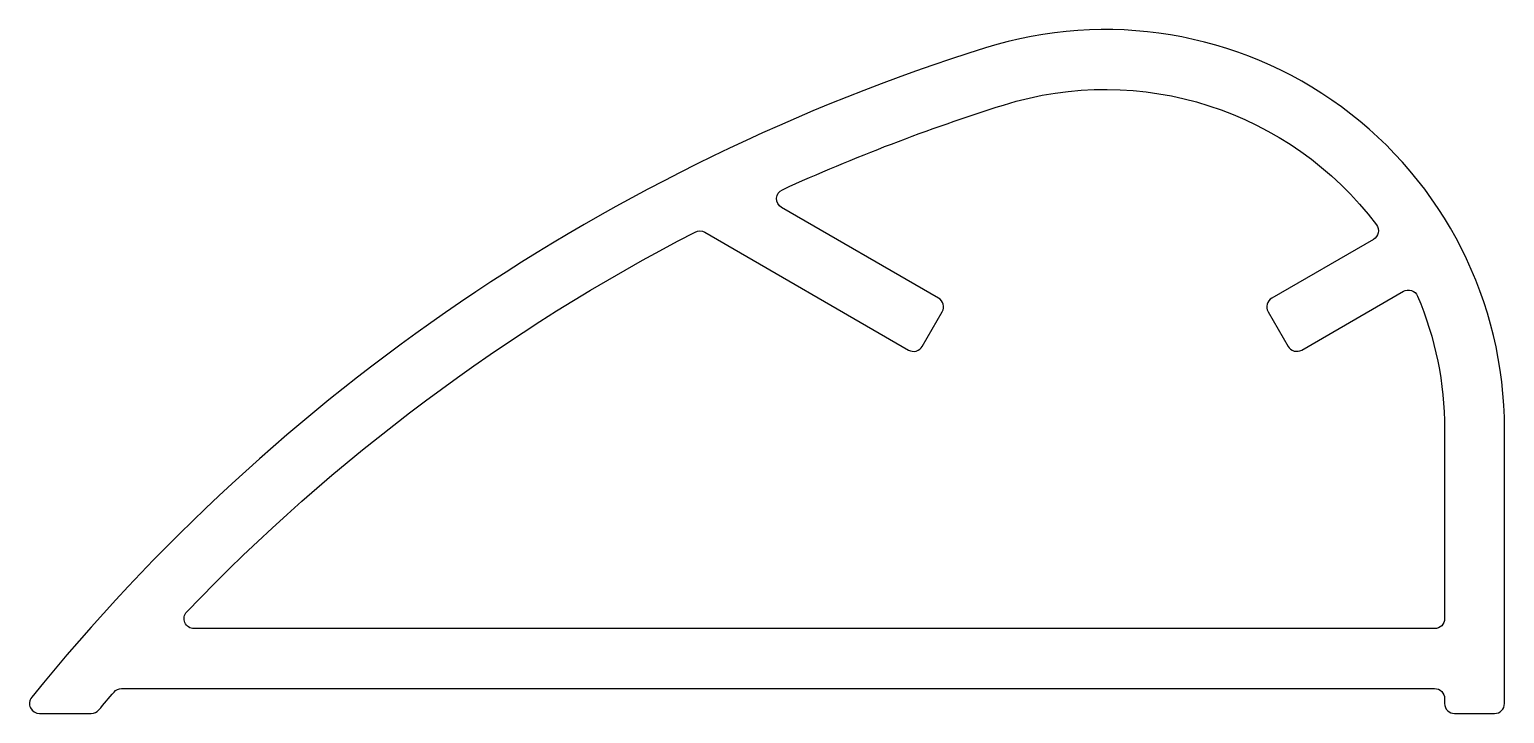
# Model space of a CAD drawing. Extents: x 350.5 to 380, y 207.1 to 220.8.
import ezdxf

# ---------------------------------------------------------------- set-up
doc = ezdxf.new("R2010")
doc.units = 0
doc.header["$LTSCALE"] = 15
doc.layers.get('0').update_dxf_attribs({"linetype": 'CONTINUOUS'})

msp = doc.modelspace()

# ---------------------------------------------------------------- linework, layer by layer
at = {"linetype": 'CONTINUOUS', "flags": 128}
for points in [[(378.633, 207.571, -0.414214), (378.833, 207.371), (378.833, 207.271, 0.414214), (379.033, 207.071), (379.833, 207.071, 0.414214), (380.033, 207.271), (380.033, 212.771, 0.506529), (369.633, 220.403, 0.147593), (350.528, 207.397, 0.630723), (350.684, 207.071), (351.72, 207.071, 0.222064), (351.873, 207.143, -0.003028), (352.177, 207.502, -0.218889), (352.329, 207.571)], [(377.466, 216.86, -0.450268), (377.406, 216.567), (375.37, 215.391, 0.414214), (375.297, 215.118), (375.697, 214.425, 0.414214), (375.97, 214.352), (378.006, 215.528, -0.450268), (378.29, 215.433, -0.100862), (378.833, 212.771), (378.833, 208.971, -0.414214), (378.633, 208.771), (353.78, 208.771, -0.660759), (353.636, 209.11, -0.082444), (363.819, 216.715, -0.255489), (364.011, 216.71), (368.095, 214.352, 0.414214), (368.369, 214.425), (368.769, 215.118, 0.414214), (368.695, 215.391), (365.549, 217.208, -0.610051), (365.566, 217.563, -0.030573), (369.993, 219.258, -0.317661)]]:
    msp.add_lwpolyline(points, format="xyb", close=True, dxfattribs=at)

doc.saveas('drawing.dxf')
